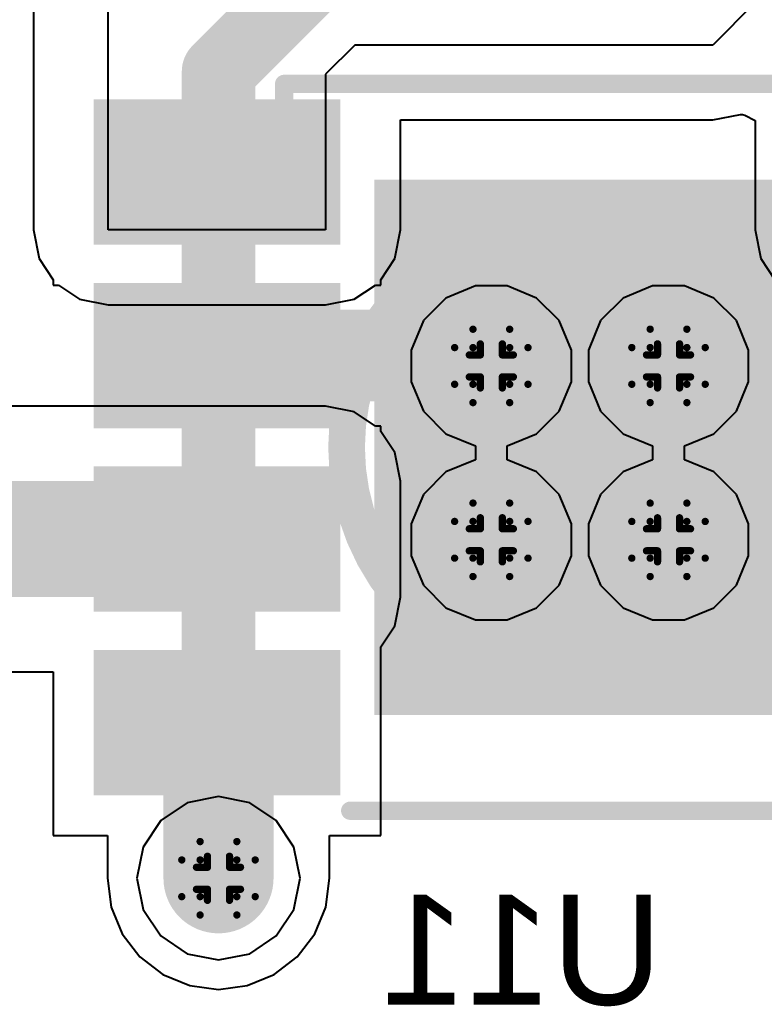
# Model space of a CAD drawing. Header units: inches. Extents: x 0 to 198, y 0 to 199.
# Drawn here: x 0.7118 to 0.9147, y 3.3071 to 3.5759 of the extents above; entities that cross this region are included whole.
import ezdxf

# ---------------------------------------------------------------- set-up
doc = ezdxf.new("R2010")
doc.units = ezdxf.units.IN
doc.header["$MEASUREMENT"] = 0
for name, color, linetype in [('Bottom Layer', 5, 'Continuous'), ('Bottom Overlay', 54, 'Continuous'), ('Bottom Paste', 16, 'Continuous'), ('Bottom Solder', 6, 'Continuous'), ('Drill Drawing', 1, 'Continuous'), ('Layer 1', 16, 'Continuous'), ('Layer 2', 76, 'Continuous'), ('Top Layer', 1, 'Continuous'), ('Top Overlay', 2, 'Continuous'), ('Via Holes', 16, 'Continuous')]:
    doc.layers.add(name, color=color, linetype=linetype)
doc.styles.add('Arial', font='', dxfattribs={"height": 0.2})
doc.styles.get('Arial').set_extended_font_data('Arial')

# ---------------------------------------------------------------- blocks, each defined once
blk = doc.blocks.new('BH_18650_B1BA002_19')
at = {"layer": 'Top Overlay'}
for points in [[(-0.09448, 1.095, 0.01, 0.01, 1), (-0.22048, 1.095, 0.01, 0.01, 1)], [(-0.15998, 1.14, 0.005, 0.005, 1), (-0.15498, 1.14, 0.005, 0.005, 1)], [(-0.22298, 1.095, 0.005, 0.005, 1), (-0.21798, 1.095, 0.005, 0.005, 1)], [(-0.20498, 1.095, 0.005, 0.005, 1), (-0.19998, 1.095, 0.005, 0.005, 1)], [(-0.11498, 1.095, 0.005, 0.005, 1), (-0.10998, 1.095, 0.005, 0.005, 1)], [(-0.15998, 1.05, 0.005, 0.005, 1), (-0.15498, 1.05, 0.005, 0.005, 1)]]:
    blk.add_lwpolyline(points, format="xyseb", close=True, dxfattribs=at)
for points in [[(-0.15748, 1.05, 0.01, 0.01, 0), (-0.15748, 1.14, 0.01, 0.01, 0)], [(-0.20248, 1.095, 0.01, 0.01, 0), (-0.11248, 1.095, 0.01, 0.01, 0)]]:
    blk.add_lwpolyline(points, format="xyseb", dxfattribs=at)
blk = doc.blocks.new('8_SO_EP__B_44')
at = {"layer": 'Bottom Layer'}
for points in [[(-0.12795, 0.05921), (-0.12795, 0.09079), (-0.0687, 0.09079), (-0.0687, 0.05921)], [(0.0687, 0.05921), (0.0687, 0.09079), (0.12795, 0.09079), (0.12795, 0.05921)], [(-0.05144, -0.06894), (-0.05144, 0.06894), (0.05144, 0.06894), (0.05144, -0.06894)], [(-0.12795, 0.00921), (-0.12795, 0.04079), (-0.0687, 0.04079), (-0.0687, 0.00921)], [(0.0687, 0.00921), (0.0687, 0.04079), (0.12795, 0.04079), (0.12795, 0.00921)], [(-0.12795, -0.04079), (-0.12795, -0.00921), (-0.0687, -0.00921), (-0.0687, -0.04079)], [(0.0687, -0.04079), (0.0687, -0.00921), (0.12795, -0.00921), (0.12795, -0.04079)], [(-0.12795, -0.09079), (-0.12795, -0.05921), (-0.0687, -0.05921), (-0.0687, -0.09079)], [(0.0687, -0.09079), (0.0687, -0.05921), (0.12795, -0.05921), (0.12795, -0.09079)]]:
    blk.add_hatch(color=5, dxfattribs=at).paths.add_polyline_path(points)
at = {"layer": 'Bottom Paste'}
for points in [[(-0.12795, 0.05921), (-0.12795, 0.09079), (-0.0687, 0.09079), (-0.0687, 0.05921)], [(0.0687, 0.05921), (0.0687, 0.09079), (0.12795, 0.09079), (0.12795, 0.05921)], [(-0.05144, -0.06894), (-0.05144, 0.06894), (0.05144, 0.06894), (0.05144, -0.06894)], [(-0.12795, 0.00921), (-0.12795, 0.04079), (-0.0687, 0.04079), (-0.0687, 0.00921)], [(0.0687, 0.00921), (0.0687, 0.04079), (0.12795, 0.04079), (0.12795, 0.00921)], [(-0.12795, -0.04079), (-0.12795, -0.00921), (-0.0687, -0.00921), (-0.0687, -0.04079)], [(0.0687, -0.04079), (0.0687, -0.00921), (0.12795, -0.00921), (0.12795, -0.04079)], [(-0.12795, -0.09079), (-0.12795, -0.05921), (-0.0687, -0.05921), (-0.0687, -0.09079)], [(0.0687, -0.09079), (0.0687, -0.05921), (0.12795, -0.05921), (0.12795, -0.09079)]]:
    blk.add_hatch(color=16, dxfattribs=at).paths.add_polyline_path(points)
at = {"layer": 'Bottom Solder'}
for points in [[(-0.13195, 0.05521), (-0.13195, 0.09479), (-0.0647, 0.09479), (-0.0647, 0.05521)], [(0.0647, 0.05521), (0.0647, 0.09479), (0.13195, 0.09479), (0.13195, 0.05521)], [(-0.05544, -0.07294), (-0.05544, 0.07294), (0.05544, 0.07294), (0.05544, -0.07294)], [(-0.13195, 0.00521), (-0.13195, 0.04479), (-0.0647, 0.04479), (-0.0647, 0.00521)], [(0.0647, 0.00521), (0.0647, 0.04479), (0.13195, 0.04479), (0.13195, 0.00521)], [(-0.13195, -0.04479), (-0.13195, -0.00521), (-0.0647, -0.00521), (-0.0647, -0.04479)], [(0.0647, -0.04479), (0.0647, -0.00521), (0.13195, -0.00521), (0.13195, -0.04479)], [(-0.13195, -0.09479), (-0.13195, -0.05521), (-0.0647, -0.05521), (-0.0647, -0.09479)], [(0.0647, -0.09479), (0.0647, -0.05521), (0.13195, -0.05521), (0.13195, -0.09479)]]:
    blk.add_hatch(color=6, dxfattribs=at).paths.add_polyline_path(points)
at = {"layer": 'Bottom Overlay'}
for points in [[(0.062, 0.099, 0.005, 0.005, 0), (-0.063, 0.099, 0.005, 0.005, 0)], [(-0.134, -0.076, 0.005, 0.005, 0), (-0.139, -0.071, 0.005, 0.005, 0)], [(-0.139, -0.071, 0.005, 0.005, 0), (-0.139, -0.081, 0.005, 0.005, 0)], [(-0.134, -0.076, 0.005, 0.005, 0), (-0.139, -0.081, 0.005, 0.005, 0)], [(-0.075, -0.095, 0.005, 0.005, 0), (-0.075, -0.099, 0.005, 0.005, 0)], [(0.08, -0.095, 0.005, 0.005, 0), (0.08, -0.099, 0.005, 0.005, 0)], [(0.08, -0.099, 0.005, 0.005, 0), (-0.075, -0.099, 0.005, 0.005, 0)]]:
    blk.add_lwpolyline(points, format="xyseb", dxfattribs=at)
for points in [[(-0.06425, 0.099, 0.0025, 0.0025, 1), (-0.06175, 0.099, 0.0025, 0.0025, 1)], [(0.06075, 0.099, 0.0025, 0.0025, 1), (0.06325, 0.099, 0.0025, 0.0025, 1)], [(-0.14025, -0.071, 0.0025, 0.0025, 1), (-0.13775, -0.071, 0.0025, 0.0025, 1)], [(-0.14025, -0.071, 0.0025, 0.0025, 1), (-0.13775, -0.071, 0.0025, 0.0025, 1)], [(-0.13525, -0.076, 0.0025, 0.0025, 1), (-0.13275, -0.076, 0.0025, 0.0025, 1)], [(-0.13525, -0.076, 0.0025, 0.0025, 1), (-0.13275, -0.076, 0.0025, 0.0025, 1)], [(-0.14025, -0.081, 0.0025, 0.0025, 1), (-0.13775, -0.081, 0.0025, 0.0025, 1)], [(-0.14025, -0.081, 0.0025, 0.0025, 1), (-0.13775, -0.081, 0.0025, 0.0025, 1)], [(-0.07625, -0.095, 0.0025, 0.0025, 1), (-0.07375, -0.095, 0.0025, 0.0025, 1)], [(0.07875, -0.095, 0.0025, 0.0025, 1), (0.08125, -0.095, 0.0025, 0.0025, 1)], [(-0.07625, -0.099, 0.0025, 0.0025, 1), (-0.07375, -0.099, 0.0025, 0.0025, 1)], [(-0.07625, -0.099, 0.0025, 0.0025, 1), (-0.07375, -0.099, 0.0025, 0.0025, 1)], [(0.07875, -0.099, 0.0025, 0.0025, 1), (0.08125, -0.099, 0.0025, 0.0025, 1)], [(0.07875, -0.099, 0.0025, 0.0025, 1), (0.08125, -0.099, 0.0025, 0.0025, 1)]]:
    blk.add_lwpolyline(points, format="xyseb", close=True, dxfattribs=at)

msp = doc.modelspace()

# ---------------------------------------------------------------- hatches: boundary and pattern name
at = {"layer": 'Bottom Layer'}
h = msp.add_hatch(color=5, dxfattribs=at)
edge = h.paths.add_edge_path()
edge.add_arc((0.84034, 3.48158), 0.01181, 0, 360)
h = msp.add_hatch(color=5, dxfattribs=at)
edge = h.paths.add_edge_path()
edge.add_arc((0.88862, 3.48158), 0.01181, 0, 360)
msp.add_hatch(color=5, dxfattribs=at).paths.add_polyline_path([(0.6, 3.41862), (0.7952, 3.41862), (0.7952, 3.4502), (0.6, 3.4502)])
h = msp.add_hatch(color=5, dxfattribs=at)
edge = h.paths.add_edge_path()
edge.add_arc((0.84034, 3.43421), 0.01181, 0, 360)
h = msp.add_hatch(color=5, dxfattribs=at)
edge = h.paths.add_edge_path()
edge.add_arc((0.88862, 3.43421), 0.01181, 0, 360)
h = msp.add_hatch(color=5, dxfattribs=at)
edge = h.paths.add_edge_path()
edge.add_arc((0.766, 3.342), 0.01181, 0, 360)
at = {"layer": 'Layer 1'}
h = msp.add_hatch(color=16, dxfattribs=at)
edge = h.paths.add_edge_path()
edge.add_arc((0.84034, 3.48158), 0.01181, 0, 360)
h = msp.add_hatch(color=16, dxfattribs=at)
edge = h.paths.add_edge_path()
edge.add_arc((0.88862, 3.48158), 0.01181, 0, 360)
h = msp.add_hatch(color=16, dxfattribs=at)
edge = h.paths.add_edge_path()
edge.add_arc((0.84034, 3.43421), 0.01181, 0, 360)
h = msp.add_hatch(color=16, dxfattribs=at)
edge = h.paths.add_edge_path()
edge.add_arc((0.88862, 3.43421), 0.01181, 0, 360)
h = msp.add_hatch(color=16, dxfattribs=at)
edge = h.paths.add_edge_path()
edge.add_arc((0.766, 3.342), 0.01181, 0, 360)
at = {"layer": 'Layer 2'}
h = msp.add_hatch(color=76, dxfattribs=at)
edge = h.paths.add_edge_path()
edge.add_arc((0.84034, 3.48158), 0.01181, 0, 360)
h = msp.add_hatch(color=76, dxfattribs=at)
edge = h.paths.add_edge_path()
edge.add_arc((0.88862, 3.48158), 0.01181, 0, 360)
h = msp.add_hatch(color=76, dxfattribs=at)
edge = h.paths.add_edge_path()
edge.add_arc((0.84034, 3.43421), 0.01181, 0, 360)
h = msp.add_hatch(color=76, dxfattribs=at)
edge = h.paths.add_edge_path()
edge.add_arc((0.88862, 3.43421), 0.01181, 0, 360)
h = msp.add_hatch(color=76, dxfattribs=at)
edge = h.paths.add_edge_path()
edge.add_arc((0.766, 3.342), 0.01181, 0, 360)
at = {"layer": 'Top Layer'}
h = msp.add_hatch(color=1, dxfattribs=at)
edge = h.paths.add_edge_path()
edge.add_arc((0.84034, 3.48158), 0.01181, 0, 360)
h = msp.add_hatch(color=1, dxfattribs=at)
edge = h.paths.add_edge_path()
edge.add_arc((0.88862, 3.48158), 0.01181, 0, 360)
h = msp.add_hatch(color=1, dxfattribs=at)
edge = h.paths.add_edge_path()
edge.add_arc((0.84034, 3.43421), 0.01181, 0, 360)
h = msp.add_hatch(color=1, dxfattribs=at)
edge = h.paths.add_edge_path()
edge.add_arc((0.88862, 3.43421), 0.01181, 0, 360)
h = msp.add_hatch(color=1, dxfattribs=at)
edge = h.paths.add_edge_path()
edge.add_arc((0.766, 3.342), 0.01181, 0, 360)
at = {"layer": 'Via Holes'}
h = msp.add_hatch(color=7, dxfattribs=at)
edge = h.paths.add_edge_path()
edge.add_arc((0.84034, 3.48158), 0.00591, 0, 360)
h = msp.add_hatch(color=7, dxfattribs=at)
edge = h.paths.add_edge_path()
edge.add_arc((0.88862, 3.48158), 0.00591, 0, 360)
h = msp.add_hatch(color=7, dxfattribs=at)
edge = h.paths.add_edge_path()
edge.add_arc((0.84034, 3.43421), 0.00591, 0, 360)
h = msp.add_hatch(color=7, dxfattribs=at)
edge = h.paths.add_edge_path()
edge.add_arc((0.88862, 3.43421), 0.00591, 0, 360)
h = msp.add_hatch(color=7, dxfattribs=at)
edge = h.paths.add_edge_path()
edge.add_arc((0.766, 3.342), 0.00591, 0, 360)

# ---------------------------------------------------------------- linework, layer by layer
at = {"layer": 'Bottom Layer'}
for p, q in [((0.73594, 3.51862), (0.73594, 3.67901)), ((0.71555, 3.63837), (0.71555, 3.51862)), ((0.91216, 3.58047), (0.90069, 3.569)), ((0.80315, 3.569), (0.7952, 3.56105)), ((0.90069, 3.569), (0.80315, 3.569)), ((0.7952, 3.56105), (0.7952, 3.51862)), ((0.81559, 3.51862), (0.81559, 3.54861)), ((0.81559, 3.54861), (0.90069, 3.54861)), ((0.90069, 3.54861), (0.9082, 3.5501)), ((0.9082, 3.5501), (0.90879, 3.55007)), ((0.90879, 3.55007), (0.90942, 3.54989)), ((0.90942, 3.54989), (0.9122, 3.5484)), ((0.9122, 3.5484), (0.9122, 3.51862)), ((0.71555, 3.51862), (0.7171, 3.51082)), ((0.7952, 3.51862), (0.73594, 3.51862)), ((0.81404, 3.51082), (0.81559, 3.51862)), ((0.9122, 3.51862), (0.91376, 3.51082)), ((0.7171, 3.51082), (0.72094, 3.50507)), ((0.8102, 3.50507), (0.81404, 3.51082)), ((0.91376, 3.51082), (0.9176, 3.50507)), ((0.72094, 3.50507), (0.72094, 3.50362)), ((0.8102, 3.50362), (0.8102, 3.50507)), ((0.72094, 3.50362), (0.72239, 3.50362)), ((0.72239, 3.50362), (0.72814, 3.49978)), ((0.803, 3.49978), (0.80875, 3.50362)), ((0.80875, 3.50362), (0.8102, 3.50362)), ((0.72814, 3.49978), (0.73594, 3.49823)), ((0.7952, 3.49823), (0.803, 3.49978)), ((0.73594, 3.49823), (0.7952, 3.49823)), ((0.7952, 3.47059), (0.7075, 3.47059)), ((0.803, 3.46904), (0.7952, 3.47059)), ((0.80875, 3.4652), (0.803, 3.46904)), ((0.8102, 3.4652), (0.80875, 3.4652)), ((0.8102, 3.46375), (0.8102, 3.4652)), ((0.81404, 3.458), (0.8102, 3.46375)), ((0.81559, 3.4502), (0.81404, 3.458)), ((0.81559, 3.41862), (0.81559, 3.4502)), ((0.81404, 3.41082), (0.81559, 3.41862)), ((0.8102, 3.40507), (0.81404, 3.41082)), ((0.8102, 3.35362), (0.8102, 3.40507)), ((0.7075, 3.39823), (0.72094, 3.39823)), ((0.72094, 3.39823), (0.72094, 3.35362)), ((0.72094, 3.35362), (0.73574, 3.35362)), ((0.73574, 3.35362), (0.73574, 3.342)), ((0.79626, 3.342), (0.79626, 3.35362)), ((0.79626, 3.35362), (0.8102, 3.35362)), ((0.73574, 3.342), (0.73677, 3.33417)), ((0.79523, 3.33417), (0.79626, 3.342)), ((0.73677, 3.33417), (0.73979, 3.32687)), ((0.79221, 3.32687), (0.79523, 3.33417)), ((0.73979, 3.32687), (0.7446, 3.3206)), ((0.7874, 3.3206), (0.79221, 3.32687)), ((0.7446, 3.3206), (0.75087, 3.3158)), ((0.78113, 3.3158), (0.7874, 3.3206)), ((0.75087, 3.3158), (0.75817, 3.31277)), ((0.77383, 3.31277), (0.78113, 3.3158)), ((0.75817, 3.31277), (0.766, 3.31174)), ((0.766, 3.31174), (0.77383, 3.31277))]:
    msp.add_line(p, q, dxfattribs=at)
for points in [[(0.76557, 3.48441, 0.025, 0.025, 0), (0.8375, 3.48441, 0.025, 0.025, 0)], [(0.8375, 3.48441, 0.008, 0.008, 0), (0.84034, 3.48158, 0.008, 0.008, 0)], [(0.76597, 3.37777, 0.03, 0.03, 0), (0.766, 3.37774, 0.03, 0.03, 0)], [(0.766, 3.342, 0.03, 0.03, 0), (0.766, 3.37774, 0.03, 0.03, 0)], [(0.76557, 3.38441, 0.008, 0.008, 0), (0.76597, 3.38401, 0.008, 0.008, 0)], [(0.76597, 3.37777, 0.008, 0.008, 0), (0.76597, 3.38401, 0.008, 0.008, 0)]]:
    msp.add_lwpolyline(points, format="xyseb", dxfattribs=at)
for points in [[(0.75932, 3.48441, 0.0125, 0.0125, 1), (0.77182, 3.48441, 0.0125, 0.0125, 1)], [(0.83125, 3.48441, 0.0125, 0.0125, 1), (0.84375, 3.48441, 0.0125, 0.0125, 1)], [(0.8355, 3.48441, 0.004, 0.004, 1), (0.8395, 3.48441, 0.004, 0.004, 1)], [(0.83834, 3.48158, 0.004, 0.004, 1), (0.84234, 3.48158, 0.004, 0.004, 1)], [(0.75847, 3.37777, 0.015, 0.015, 1), (0.77347, 3.37777, 0.015, 0.015, 1)], [(0.7585, 3.37774, 0.015, 0.015, 1), (0.7735, 3.37774, 0.015, 0.015, 1)], [(0.7585, 3.37774, 0.015, 0.015, 1), (0.7735, 3.37774, 0.015, 0.015, 1)], [(0.76357, 3.38441, 0.004, 0.004, 1), (0.76757, 3.38441, 0.004, 0.004, 1)], [(0.76397, 3.38401, 0.004, 0.004, 1), (0.76797, 3.38401, 0.004, 0.004, 1)], [(0.76397, 3.38401, 0.004, 0.004, 1), (0.76797, 3.38401, 0.004, 0.004, 1)], [(0.76397, 3.37777, 0.004, 0.004, 1), (0.76797, 3.37777, 0.004, 0.004, 1)], [(0.7585, 3.342, 0.015, 0.015, 1), (0.7735, 3.342, 0.015, 0.015, 1)]]:
    msp.add_lwpolyline(points, format="xyseb", close=True, dxfattribs=at)
at = {"layer": 'Drill Drawing'}
for points in [[(0.83534, 3.48658, 0.002, 0.002, 0), (0.83534, 3.49158, 0.002, 0.002, 0)], [(0.83534, 3.49158, 0.002, 0.002, 0), (0.84534, 3.49158, 0.002, 0.002, 0)], [(0.84534, 3.48658, 0.002, 0.002, 0), (0.84534, 3.49158, 0.002, 0.002, 0)], [(0.88362, 3.48658, 0.002, 0.002, 0), (0.88362, 3.49158, 0.002, 0.002, 0)], [(0.88362, 3.49158, 0.002, 0.002, 0), (0.89362, 3.49158, 0.002, 0.002, 0)], [(0.89362, 3.48658, 0.002, 0.002, 0), (0.89362, 3.49158, 0.002, 0.002, 0)], [(0.83734, 3.48458, 0.002, 0.002, 0), (0.83734, 3.48758, 0.002, 0.002, 0)], [(0.83734, 3.48758, 0.002, 0.002, 0), (0.84334, 3.48758, 0.002, 0.002, 0)], [(0.84334, 3.48458, 0.002, 0.002, 0), (0.84334, 3.48758, 0.002, 0.002, 0)], [(0.88562, 3.48458, 0.002, 0.002, 0), (0.88562, 3.48758, 0.002, 0.002, 0)], [(0.88562, 3.48758, 0.002, 0.002, 0), (0.89162, 3.48758, 0.002, 0.002, 0)], [(0.89162, 3.48458, 0.002, 0.002, 0), (0.89162, 3.48758, 0.002, 0.002, 0)], [(0.83034, 3.47658, 0.002, 0.002, 0), (0.83034, 3.48658, 0.002, 0.002, 0)], [(0.83034, 3.48658, 0.002, 0.002, 0), (0.83534, 3.48658, 0.002, 0.002, 0)], [(0.84534, 3.48658, 0.002, 0.002, 0), (0.85034, 3.48658, 0.002, 0.002, 0)], [(0.85034, 3.47658, 0.002, 0.002, 0), (0.85034, 3.48658, 0.002, 0.002, 0)], [(0.87862, 3.47658, 0.002, 0.002, 0), (0.87862, 3.48658, 0.002, 0.002, 0)], [(0.87862, 3.48658, 0.002, 0.002, 0), (0.88362, 3.48658, 0.002, 0.002, 0)], [(0.89362, 3.48658, 0.002, 0.002, 0), (0.89862, 3.48658, 0.002, 0.002, 0)], [(0.89862, 3.47658, 0.002, 0.002, 0), (0.89862, 3.48658, 0.002, 0.002, 0)], [(0.83434, 3.47858, 0.002, 0.002, 0), (0.83434, 3.48458, 0.002, 0.002, 0)], [(0.83434, 3.48458, 0.002, 0.002, 0), (0.83734, 3.48458, 0.002, 0.002, 0)], [(0.84334, 3.48458, 0.002, 0.002, 0), (0.84634, 3.48458, 0.002, 0.002, 0)], [(0.84634, 3.47858, 0.002, 0.002, 0), (0.84634, 3.48458, 0.002, 0.002, 0)], [(0.88262, 3.47858, 0.002, 0.002, 0), (0.88262, 3.48458, 0.002, 0.002, 0)], [(0.88262, 3.48458, 0.002, 0.002, 0), (0.88562, 3.48458, 0.002, 0.002, 0)], [(0.89162, 3.48458, 0.002, 0.002, 0), (0.89462, 3.48458, 0.002, 0.002, 0)], [(0.89462, 3.47858, 0.002, 0.002, 0), (0.89462, 3.48458, 0.002, 0.002, 0)], [(0.83434, 3.47858, 0.002, 0.002, 0), (0.83734, 3.47858, 0.002, 0.002, 0)], [(0.83734, 3.47558, 0.002, 0.002, 0), (0.83734, 3.47858, 0.002, 0.002, 0)], [(0.84334, 3.47858, 0.002, 0.002, 0), (0.84634, 3.47858, 0.002, 0.002, 0)], [(0.84334, 3.47558, 0.002, 0.002, 0), (0.84334, 3.47858, 0.002, 0.002, 0)], [(0.88262, 3.47858, 0.002, 0.002, 0), (0.88562, 3.47858, 0.002, 0.002, 0)], [(0.88562, 3.47558, 0.002, 0.002, 0), (0.88562, 3.47858, 0.002, 0.002, 0)], [(0.89162, 3.47858, 0.002, 0.002, 0), (0.89462, 3.47858, 0.002, 0.002, 0)], [(0.89162, 3.47558, 0.002, 0.002, 0), (0.89162, 3.47858, 0.002, 0.002, 0)], [(0.83034, 3.47658, 0.002, 0.002, 0), (0.83534, 3.47658, 0.002, 0.002, 0)], [(0.83534, 3.47158, 0.002, 0.002, 0), (0.83534, 3.47658, 0.002, 0.002, 0)], [(0.83734, 3.47558, 0.002, 0.002, 0), (0.84334, 3.47558, 0.002, 0.002, 0)], [(0.84534, 3.47658, 0.002, 0.002, 0), (0.85034, 3.47658, 0.002, 0.002, 0)], [(0.84534, 3.47158, 0.002, 0.002, 0), (0.84534, 3.47658, 0.002, 0.002, 0)], [(0.87862, 3.47658, 0.002, 0.002, 0), (0.88362, 3.47658, 0.002, 0.002, 0)], [(0.88362, 3.47158, 0.002, 0.002, 0), (0.88362, 3.47658, 0.002, 0.002, 0)], [(0.88562, 3.47558, 0.002, 0.002, 0), (0.89162, 3.47558, 0.002, 0.002, 0)], [(0.89362, 3.47658, 0.002, 0.002, 0), (0.89862, 3.47658, 0.002, 0.002, 0)], [(0.89362, 3.47158, 0.002, 0.002, 0), (0.89362, 3.47658, 0.002, 0.002, 0)], [(0.83534, 3.47158, 0.002, 0.002, 0), (0.84534, 3.47158, 0.002, 0.002, 0)], [(0.88362, 3.47158, 0.002, 0.002, 0), (0.89362, 3.47158, 0.002, 0.002, 0)], [(0.83534, 3.43921, 0.002, 0.002, 0), (0.83534, 3.44421, 0.002, 0.002, 0)], [(0.83534, 3.44421, 0.002, 0.002, 0), (0.84534, 3.44421, 0.002, 0.002, 0)], [(0.84534, 3.43921, 0.002, 0.002, 0), (0.84534, 3.44421, 0.002, 0.002, 0)], [(0.88362, 3.43921, 0.002, 0.002, 0), (0.88362, 3.44421, 0.002, 0.002, 0)], [(0.88362, 3.44421, 0.002, 0.002, 0), (0.89362, 3.44421, 0.002, 0.002, 0)], [(0.89362, 3.43921, 0.002, 0.002, 0), (0.89362, 3.44421, 0.002, 0.002, 0)], [(0.83034, 3.42921, 0.002, 0.002, 0), (0.83034, 3.43921, 0.002, 0.002, 0)], [(0.83034, 3.43921, 0.002, 0.002, 0), (0.83534, 3.43921, 0.002, 0.002, 0)], [(0.83734, 3.43721, 0.002, 0.002, 0), (0.83734, 3.44021, 0.002, 0.002, 0)], [(0.83734, 3.44021, 0.002, 0.002, 0), (0.84334, 3.44021, 0.002, 0.002, 0)], [(0.84334, 3.43721, 0.002, 0.002, 0), (0.84334, 3.44021, 0.002, 0.002, 0)], [(0.84534, 3.43921, 0.002, 0.002, 0), (0.85034, 3.43921, 0.002, 0.002, 0)], [(0.85034, 3.42921, 0.002, 0.002, 0), (0.85034, 3.43921, 0.002, 0.002, 0)], [(0.87862, 3.42921, 0.002, 0.002, 0), (0.87862, 3.43921, 0.002, 0.002, 0)], [(0.87862, 3.43921, 0.002, 0.002, 0), (0.88362, 3.43921, 0.002, 0.002, 0)], [(0.88562, 3.43721, 0.002, 0.002, 0), (0.88562, 3.44021, 0.002, 0.002, 0)], [(0.88562, 3.44021, 0.002, 0.002, 0), (0.89162, 3.44021, 0.002, 0.002, 0)], [(0.89162, 3.43721, 0.002, 0.002, 0), (0.89162, 3.44021, 0.002, 0.002, 0)], [(0.89362, 3.43921, 0.002, 0.002, 0), (0.89862, 3.43921, 0.002, 0.002, 0)], [(0.89862, 3.42921, 0.002, 0.002, 0), (0.89862, 3.43921, 0.002, 0.002, 0)], [(0.83434, 3.43121, 0.002, 0.002, 0), (0.83434, 3.43721, 0.002, 0.002, 0)], [(0.83434, 3.43721, 0.002, 0.002, 0), (0.83734, 3.43721, 0.002, 0.002, 0)], [(0.84334, 3.43721, 0.002, 0.002, 0), (0.84634, 3.43721, 0.002, 0.002, 0)], [(0.84634, 3.43121, 0.002, 0.002, 0), (0.84634, 3.43721, 0.002, 0.002, 0)], [(0.88262, 3.43121, 0.002, 0.002, 0), (0.88262, 3.43721, 0.002, 0.002, 0)], [(0.88262, 3.43721, 0.002, 0.002, 0), (0.88562, 3.43721, 0.002, 0.002, 0)], [(0.89162, 3.43721, 0.002, 0.002, 0), (0.89462, 3.43721, 0.002, 0.002, 0)], [(0.89462, 3.43121, 0.002, 0.002, 0), (0.89462, 3.43721, 0.002, 0.002, 0)], [(0.83434, 3.43121, 0.002, 0.002, 0), (0.83734, 3.43121, 0.002, 0.002, 0)], [(0.83734, 3.42821, 0.002, 0.002, 0), (0.83734, 3.43121, 0.002, 0.002, 0)], [(0.84334, 3.43121, 0.002, 0.002, 0), (0.84634, 3.43121, 0.002, 0.002, 0)], [(0.84334, 3.42821, 0.002, 0.002, 0), (0.84334, 3.43121, 0.002, 0.002, 0)], [(0.88262, 3.43121, 0.002, 0.002, 0), (0.88562, 3.43121, 0.002, 0.002, 0)], [(0.88562, 3.42821, 0.002, 0.002, 0), (0.88562, 3.43121, 0.002, 0.002, 0)], [(0.89162, 3.43121, 0.002, 0.002, 0), (0.89462, 3.43121, 0.002, 0.002, 0)], [(0.89162, 3.42821, 0.002, 0.002, 0), (0.89162, 3.43121, 0.002, 0.002, 0)], [(0.83034, 3.42921, 0.002, 0.002, 0), (0.83534, 3.42921, 0.002, 0.002, 0)], [(0.83534, 3.42421, 0.002, 0.002, 0), (0.83534, 3.42921, 0.002, 0.002, 0)], [(0.84534, 3.42921, 0.002, 0.002, 0), (0.85034, 3.42921, 0.002, 0.002, 0)], [(0.84534, 3.42421, 0.002, 0.002, 0), (0.84534, 3.42921, 0.002, 0.002, 0)], [(0.87862, 3.42921, 0.002, 0.002, 0), (0.88362, 3.42921, 0.002, 0.002, 0)], [(0.88362, 3.42421, 0.002, 0.002, 0), (0.88362, 3.42921, 0.002, 0.002, 0)], [(0.89362, 3.42921, 0.002, 0.002, 0), (0.89862, 3.42921, 0.002, 0.002, 0)], [(0.89362, 3.42421, 0.002, 0.002, 0), (0.89362, 3.42921, 0.002, 0.002, 0)], [(0.83734, 3.42821, 0.002, 0.002, 0), (0.84334, 3.42821, 0.002, 0.002, 0)], [(0.88562, 3.42821, 0.002, 0.002, 0), (0.89162, 3.42821, 0.002, 0.002, 0)], [(0.83534, 3.42421, 0.002, 0.002, 0), (0.84534, 3.42421, 0.002, 0.002, 0)], [(0.88362, 3.42421, 0.002, 0.002, 0), (0.89362, 3.42421, 0.002, 0.002, 0)], [(0.761, 3.347, 0.002, 0.002, 0), (0.761, 3.352, 0.002, 0.002, 0)], [(0.761, 3.352, 0.002, 0.002, 0), (0.771, 3.352, 0.002, 0.002, 0)], [(0.771, 3.347, 0.002, 0.002, 0), (0.771, 3.352, 0.002, 0.002, 0)], [(0.763, 3.345, 0.002, 0.002, 0), (0.763, 3.348, 0.002, 0.002, 0)], [(0.763, 3.348, 0.002, 0.002, 0), (0.769, 3.348, 0.002, 0.002, 0)], [(0.769, 3.345, 0.002, 0.002, 0), (0.769, 3.348, 0.002, 0.002, 0)], [(0.756, 3.337, 0.002, 0.002, 0), (0.756, 3.347, 0.002, 0.002, 0)], [(0.756, 3.347, 0.002, 0.002, 0), (0.761, 3.347, 0.002, 0.002, 0)], [(0.771, 3.347, 0.002, 0.002, 0), (0.776, 3.347, 0.002, 0.002, 0)], [(0.776, 3.337, 0.002, 0.002, 0), (0.776, 3.347, 0.002, 0.002, 0)], [(0.76, 3.339, 0.002, 0.002, 0), (0.76, 3.345, 0.002, 0.002, 0)], [(0.76, 3.345, 0.002, 0.002, 0), (0.763, 3.345, 0.002, 0.002, 0)], [(0.769, 3.345, 0.002, 0.002, 0), (0.772, 3.345, 0.002, 0.002, 0)], [(0.772, 3.339, 0.002, 0.002, 0), (0.772, 3.345, 0.002, 0.002, 0)], [(0.756, 3.337, 0.002, 0.002, 0), (0.761, 3.337, 0.002, 0.002, 0)], [(0.76, 3.339, 0.002, 0.002, 0), (0.763, 3.339, 0.002, 0.002, 0)], [(0.761, 3.332, 0.002, 0.002, 0), (0.761, 3.337, 0.002, 0.002, 0)], [(0.763, 3.336, 0.002, 0.002, 0), (0.763, 3.339, 0.002, 0.002, 0)], [(0.769, 3.339, 0.002, 0.002, 0), (0.772, 3.339, 0.002, 0.002, 0)], [(0.769, 3.336, 0.002, 0.002, 0), (0.769, 3.339, 0.002, 0.002, 0)], [(0.771, 3.337, 0.002, 0.002, 0), (0.776, 3.337, 0.002, 0.002, 0)], [(0.771, 3.332, 0.002, 0.002, 0), (0.771, 3.337, 0.002, 0.002, 0)], [(0.763, 3.336, 0.002, 0.002, 0), (0.769, 3.336, 0.002, 0.002, 0)], [(0.761, 3.332, 0.002, 0.002, 0), (0.771, 3.332, 0.002, 0.002, 0)]]:
    msp.add_lwpolyline(points, format="xyseb", dxfattribs=at)
for points in [[(0.83484, 3.49158, 0.001, 0.001, 1), (0.83584, 3.49158, 0.001, 0.001, 1)], [(0.83484, 3.49158, 0.001, 0.001, 1), (0.83584, 3.49158, 0.001, 0.001, 1)], [(0.84484, 3.49158, 0.001, 0.001, 1), (0.84584, 3.49158, 0.001, 0.001, 1)], [(0.84484, 3.49158, 0.001, 0.001, 1), (0.84584, 3.49158, 0.001, 0.001, 1)], [(0.88312, 3.49158, 0.001, 0.001, 1), (0.88412, 3.49158, 0.001, 0.001, 1)], [(0.88312, 3.49158, 0.001, 0.001, 1), (0.88412, 3.49158, 0.001, 0.001, 1)], [(0.89312, 3.49158, 0.001, 0.001, 1), (0.89412, 3.49158, 0.001, 0.001, 1)], [(0.89312, 3.49158, 0.001, 0.001, 1), (0.89412, 3.49158, 0.001, 0.001, 1)], [(0.83684, 3.48758, 0.001, 0.001, 1), (0.83784, 3.48758, 0.001, 0.001, 1)], [(0.83684, 3.48758, 0.001, 0.001, 1), (0.83784, 3.48758, 0.001, 0.001, 1)], [(0.84284, 3.48758, 0.001, 0.001, 1), (0.84384, 3.48758, 0.001, 0.001, 1)], [(0.84284, 3.48758, 0.001, 0.001, 1), (0.84384, 3.48758, 0.001, 0.001, 1)], [(0.88512, 3.48758, 0.001, 0.001, 1), (0.88612, 3.48758, 0.001, 0.001, 1)], [(0.88512, 3.48758, 0.001, 0.001, 1), (0.88612, 3.48758, 0.001, 0.001, 1)], [(0.89112, 3.48758, 0.001, 0.001, 1), (0.89212, 3.48758, 0.001, 0.001, 1)], [(0.89112, 3.48758, 0.001, 0.001, 1), (0.89212, 3.48758, 0.001, 0.001, 1)], [(0.82984, 3.48658, 0.001, 0.001, 1), (0.83084, 3.48658, 0.001, 0.001, 1)], [(0.82984, 3.48658, 0.001, 0.001, 1), (0.83084, 3.48658, 0.001, 0.001, 1)], [(0.83484, 3.48658, 0.001, 0.001, 1), (0.83584, 3.48658, 0.001, 0.001, 1)], [(0.83484, 3.48658, 0.001, 0.001, 1), (0.83584, 3.48658, 0.001, 0.001, 1)], [(0.84484, 3.48658, 0.001, 0.001, 1), (0.84584, 3.48658, 0.001, 0.001, 1)], [(0.84484, 3.48658, 0.001, 0.001, 1), (0.84584, 3.48658, 0.001, 0.001, 1)], [(0.84984, 3.48658, 0.001, 0.001, 1), (0.85084, 3.48658, 0.001, 0.001, 1)], [(0.84984, 3.48658, 0.001, 0.001, 1), (0.85084, 3.48658, 0.001, 0.001, 1)], [(0.87812, 3.48658, 0.001, 0.001, 1), (0.87912, 3.48658, 0.001, 0.001, 1)], [(0.87812, 3.48658, 0.001, 0.001, 1), (0.87912, 3.48658, 0.001, 0.001, 1)], [(0.88312, 3.48658, 0.001, 0.001, 1), (0.88412, 3.48658, 0.001, 0.001, 1)], [(0.88312, 3.48658, 0.001, 0.001, 1), (0.88412, 3.48658, 0.001, 0.001, 1)], [(0.89312, 3.48658, 0.001, 0.001, 1), (0.89412, 3.48658, 0.001, 0.001, 1)], [(0.89312, 3.48658, 0.001, 0.001, 1), (0.89412, 3.48658, 0.001, 0.001, 1)], [(0.89812, 3.48658, 0.001, 0.001, 1), (0.89912, 3.48658, 0.001, 0.001, 1)], [(0.89812, 3.48658, 0.001, 0.001, 1), (0.89912, 3.48658, 0.001, 0.001, 1)], [(0.83384, 3.48458, 0.001, 0.001, 1), (0.83484, 3.48458, 0.001, 0.001, 1)], [(0.83384, 3.48458, 0.001, 0.001, 1), (0.83484, 3.48458, 0.001, 0.001, 1)], [(0.83684, 3.48458, 0.001, 0.001, 1), (0.83784, 3.48458, 0.001, 0.001, 1)], [(0.83684, 3.48458, 0.001, 0.001, 1), (0.83784, 3.48458, 0.001, 0.001, 1)], [(0.84284, 3.48458, 0.001, 0.001, 1), (0.84384, 3.48458, 0.001, 0.001, 1)], [(0.84284, 3.48458, 0.001, 0.001, 1), (0.84384, 3.48458, 0.001, 0.001, 1)], [(0.84584, 3.48458, 0.001, 0.001, 1), (0.84684, 3.48458, 0.001, 0.001, 1)], [(0.84584, 3.48458, 0.001, 0.001, 1), (0.84684, 3.48458, 0.001, 0.001, 1)], [(0.88212, 3.48458, 0.001, 0.001, 1), (0.88312, 3.48458, 0.001, 0.001, 1)], [(0.88212, 3.48458, 0.001, 0.001, 1), (0.88312, 3.48458, 0.001, 0.001, 1)], [(0.88512, 3.48458, 0.001, 0.001, 1), (0.88612, 3.48458, 0.001, 0.001, 1)], [(0.88512, 3.48458, 0.001, 0.001, 1), (0.88612, 3.48458, 0.001, 0.001, 1)], [(0.89112, 3.48458, 0.001, 0.001, 1), (0.89212, 3.48458, 0.001, 0.001, 1)], [(0.89112, 3.48458, 0.001, 0.001, 1), (0.89212, 3.48458, 0.001, 0.001, 1)], [(0.89412, 3.48458, 0.001, 0.001, 1), (0.89512, 3.48458, 0.001, 0.001, 1)], [(0.89412, 3.48458, 0.001, 0.001, 1), (0.89512, 3.48458, 0.001, 0.001, 1)], [(0.83384, 3.47858, 0.001, 0.001, 1), (0.83484, 3.47858, 0.001, 0.001, 1)], [(0.83384, 3.47858, 0.001, 0.001, 1), (0.83484, 3.47858, 0.001, 0.001, 1)], [(0.83684, 3.47858, 0.001, 0.001, 1), (0.83784, 3.47858, 0.001, 0.001, 1)], [(0.83684, 3.47858, 0.001, 0.001, 1), (0.83784, 3.47858, 0.001, 0.001, 1)], [(0.84284, 3.47858, 0.001, 0.001, 1), (0.84384, 3.47858, 0.001, 0.001, 1)], [(0.84284, 3.47858, 0.001, 0.001, 1), (0.84384, 3.47858, 0.001, 0.001, 1)], [(0.84584, 3.47858, 0.001, 0.001, 1), (0.84684, 3.47858, 0.001, 0.001, 1)], [(0.84584, 3.47858, 0.001, 0.001, 1), (0.84684, 3.47858, 0.001, 0.001, 1)], [(0.88212, 3.47858, 0.001, 0.001, 1), (0.88312, 3.47858, 0.001, 0.001, 1)], [(0.88212, 3.47858, 0.001, 0.001, 1), (0.88312, 3.47858, 0.001, 0.001, 1)], [(0.88512, 3.47858, 0.001, 0.001, 1), (0.88612, 3.47858, 0.001, 0.001, 1)], [(0.88512, 3.47858, 0.001, 0.001, 1), (0.88612, 3.47858, 0.001, 0.001, 1)], [(0.89112, 3.47858, 0.001, 0.001, 1), (0.89212, 3.47858, 0.001, 0.001, 1)], [(0.89112, 3.47858, 0.001, 0.001, 1), (0.89212, 3.47858, 0.001, 0.001, 1)], [(0.89412, 3.47858, 0.001, 0.001, 1), (0.89512, 3.47858, 0.001, 0.001, 1)], [(0.89412, 3.47858, 0.001, 0.001, 1), (0.89512, 3.47858, 0.001, 0.001, 1)], [(0.82984, 3.47658, 0.001, 0.001, 1), (0.83084, 3.47658, 0.001, 0.001, 1)], [(0.82984, 3.47658, 0.001, 0.001, 1), (0.83084, 3.47658, 0.001, 0.001, 1)], [(0.83484, 3.47658, 0.001, 0.001, 1), (0.83584, 3.47658, 0.001, 0.001, 1)], [(0.83484, 3.47658, 0.001, 0.001, 1), (0.83584, 3.47658, 0.001, 0.001, 1)], [(0.83684, 3.47558, 0.001, 0.001, 1), (0.83784, 3.47558, 0.001, 0.001, 1)], [(0.83684, 3.47558, 0.001, 0.001, 1), (0.83784, 3.47558, 0.001, 0.001, 1)], [(0.84284, 3.47558, 0.001, 0.001, 1), (0.84384, 3.47558, 0.001, 0.001, 1)], [(0.84284, 3.47558, 0.001, 0.001, 1), (0.84384, 3.47558, 0.001, 0.001, 1)], [(0.84484, 3.47658, 0.001, 0.001, 1), (0.84584, 3.47658, 0.001, 0.001, 1)], [(0.84484, 3.47658, 0.001, 0.001, 1), (0.84584, 3.47658, 0.001, 0.001, 1)], [(0.84984, 3.47658, 0.001, 0.001, 1), (0.85084, 3.47658, 0.001, 0.001, 1)], [(0.84984, 3.47658, 0.001, 0.001, 1), (0.85084, 3.47658, 0.001, 0.001, 1)], [(0.87812, 3.47658, 0.001, 0.001, 1), (0.87912, 3.47658, 0.001, 0.001, 1)], [(0.87812, 3.47658, 0.001, 0.001, 1), (0.87912, 3.47658, 0.001, 0.001, 1)], [(0.88312, 3.47658, 0.001, 0.001, 1), (0.88412, 3.47658, 0.001, 0.001, 1)], [(0.88312, 3.47658, 0.001, 0.001, 1), (0.88412, 3.47658, 0.001, 0.001, 1)], [(0.88512, 3.47558, 0.001, 0.001, 1), (0.88612, 3.47558, 0.001, 0.001, 1)], [(0.88512, 3.47558, 0.001, 0.001, 1), (0.88612, 3.47558, 0.001, 0.001, 1)], [(0.89112, 3.47558, 0.001, 0.001, 1), (0.89212, 3.47558, 0.001, 0.001, 1)], [(0.89112, 3.47558, 0.001, 0.001, 1), (0.89212, 3.47558, 0.001, 0.001, 1)], [(0.89312, 3.47658, 0.001, 0.001, 1), (0.89412, 3.47658, 0.001, 0.001, 1)], [(0.89312, 3.47658, 0.001, 0.001, 1), (0.89412, 3.47658, 0.001, 0.001, 1)], [(0.89812, 3.47658, 0.001, 0.001, 1), (0.89912, 3.47658, 0.001, 0.001, 1)], [(0.89812, 3.47658, 0.001, 0.001, 1), (0.89912, 3.47658, 0.001, 0.001, 1)], [(0.83484, 3.47158, 0.001, 0.001, 1), (0.83584, 3.47158, 0.001, 0.001, 1)], [(0.83484, 3.47158, 0.001, 0.001, 1), (0.83584, 3.47158, 0.001, 0.001, 1)], [(0.84484, 3.47158, 0.001, 0.001, 1), (0.84584, 3.47158, 0.001, 0.001, 1)], [(0.84484, 3.47158, 0.001, 0.001, 1), (0.84584, 3.47158, 0.001, 0.001, 1)], [(0.88312, 3.47158, 0.001, 0.001, 1), (0.88412, 3.47158, 0.001, 0.001, 1)], [(0.88312, 3.47158, 0.001, 0.001, 1), (0.88412, 3.47158, 0.001, 0.001, 1)], [(0.89312, 3.47158, 0.001, 0.001, 1), (0.89412, 3.47158, 0.001, 0.001, 1)], [(0.89312, 3.47158, 0.001, 0.001, 1), (0.89412, 3.47158, 0.001, 0.001, 1)], [(0.83484, 3.44421, 0.001, 0.001, 1), (0.83584, 3.44421, 0.001, 0.001, 1)], [(0.83484, 3.44421, 0.001, 0.001, 1), (0.83584, 3.44421, 0.001, 0.001, 1)], [(0.84484, 3.44421, 0.001, 0.001, 1), (0.84584, 3.44421, 0.001, 0.001, 1)], [(0.84484, 3.44421, 0.001, 0.001, 1), (0.84584, 3.44421, 0.001, 0.001, 1)], [(0.88312, 3.44421, 0.001, 0.001, 1), (0.88412, 3.44421, 0.001, 0.001, 1)], [(0.88312, 3.44421, 0.001, 0.001, 1), (0.88412, 3.44421, 0.001, 0.001, 1)], [(0.89312, 3.44421, 0.001, 0.001, 1), (0.89412, 3.44421, 0.001, 0.001, 1)], [(0.89312, 3.44421, 0.001, 0.001, 1), (0.89412, 3.44421, 0.001, 0.001, 1)], [(0.82984, 3.43921, 0.001, 0.001, 1), (0.83084, 3.43921, 0.001, 0.001, 1)], [(0.82984, 3.43921, 0.001, 0.001, 1), (0.83084, 3.43921, 0.001, 0.001, 1)], [(0.83484, 3.43921, 0.001, 0.001, 1), (0.83584, 3.43921, 0.001, 0.001, 1)], [(0.83484, 3.43921, 0.001, 0.001, 1), (0.83584, 3.43921, 0.001, 0.001, 1)], [(0.83684, 3.44021, 0.001, 0.001, 1), (0.83784, 3.44021, 0.001, 0.001, 1)], [(0.83684, 3.44021, 0.001, 0.001, 1), (0.83784, 3.44021, 0.001, 0.001, 1)], [(0.84284, 3.44021, 0.001, 0.001, 1), (0.84384, 3.44021, 0.001, 0.001, 1)], [(0.84284, 3.44021, 0.001, 0.001, 1), (0.84384, 3.44021, 0.001, 0.001, 1)], [(0.84484, 3.43921, 0.001, 0.001, 1), (0.84584, 3.43921, 0.001, 0.001, 1)], [(0.84484, 3.43921, 0.001, 0.001, 1), (0.84584, 3.43921, 0.001, 0.001, 1)], [(0.84984, 3.43921, 0.001, 0.001, 1), (0.85084, 3.43921, 0.001, 0.001, 1)], [(0.84984, 3.43921, 0.001, 0.001, 1), (0.85084, 3.43921, 0.001, 0.001, 1)], [(0.87812, 3.43921, 0.001, 0.001, 1), (0.87912, 3.43921, 0.001, 0.001, 1)], [(0.87812, 3.43921, 0.001, 0.001, 1), (0.87912, 3.43921, 0.001, 0.001, 1)], [(0.88312, 3.43921, 0.001, 0.001, 1), (0.88412, 3.43921, 0.001, 0.001, 1)], [(0.88312, 3.43921, 0.001, 0.001, 1), (0.88412, 3.43921, 0.001, 0.001, 1)], [(0.88512, 3.44021, 0.001, 0.001, 1), (0.88612, 3.44021, 0.001, 0.001, 1)], [(0.88512, 3.44021, 0.001, 0.001, 1), (0.88612, 3.44021, 0.001, 0.001, 1)], [(0.89112, 3.44021, 0.001, 0.001, 1), (0.89212, 3.44021, 0.001, 0.001, 1)], [(0.89112, 3.44021, 0.001, 0.001, 1), (0.89212, 3.44021, 0.001, 0.001, 1)], [(0.89312, 3.43921, 0.001, 0.001, 1), (0.89412, 3.43921, 0.001, 0.001, 1)], [(0.89312, 3.43921, 0.001, 0.001, 1), (0.89412, 3.43921, 0.001, 0.001, 1)], [(0.89812, 3.43921, 0.001, 0.001, 1), (0.89912, 3.43921, 0.001, 0.001, 1)], [(0.89812, 3.43921, 0.001, 0.001, 1), (0.89912, 3.43921, 0.001, 0.001, 1)], [(0.83384, 3.43721, 0.001, 0.001, 1), (0.83484, 3.43721, 0.001, 0.001, 1)], [(0.83384, 3.43721, 0.001, 0.001, 1), (0.83484, 3.43721, 0.001, 0.001, 1)], [(0.83684, 3.43721, 0.001, 0.001, 1), (0.83784, 3.43721, 0.001, 0.001, 1)], [(0.83684, 3.43721, 0.001, 0.001, 1), (0.83784, 3.43721, 0.001, 0.001, 1)], [(0.84284, 3.43721, 0.001, 0.001, 1), (0.84384, 3.43721, 0.001, 0.001, 1)], [(0.84284, 3.43721, 0.001, 0.001, 1), (0.84384, 3.43721, 0.001, 0.001, 1)], [(0.84584, 3.43721, 0.001, 0.001, 1), (0.84684, 3.43721, 0.001, 0.001, 1)], [(0.84584, 3.43721, 0.001, 0.001, 1), (0.84684, 3.43721, 0.001, 0.001, 1)], [(0.88212, 3.43721, 0.001, 0.001, 1), (0.88312, 3.43721, 0.001, 0.001, 1)], [(0.88212, 3.43721, 0.001, 0.001, 1), (0.88312, 3.43721, 0.001, 0.001, 1)], [(0.88512, 3.43721, 0.001, 0.001, 1), (0.88612, 3.43721, 0.001, 0.001, 1)], [(0.88512, 3.43721, 0.001, 0.001, 1), (0.88612, 3.43721, 0.001, 0.001, 1)], [(0.89112, 3.43721, 0.001, 0.001, 1), (0.89212, 3.43721, 0.001, 0.001, 1)], [(0.89112, 3.43721, 0.001, 0.001, 1), (0.89212, 3.43721, 0.001, 0.001, 1)], [(0.89412, 3.43721, 0.001, 0.001, 1), (0.89512, 3.43721, 0.001, 0.001, 1)], [(0.89412, 3.43721, 0.001, 0.001, 1), (0.89512, 3.43721, 0.001, 0.001, 1)], [(0.83384, 3.43121, 0.001, 0.001, 1), (0.83484, 3.43121, 0.001, 0.001, 1)], [(0.83384, 3.43121, 0.001, 0.001, 1), (0.83484, 3.43121, 0.001, 0.001, 1)], [(0.83684, 3.43121, 0.001, 0.001, 1), (0.83784, 3.43121, 0.001, 0.001, 1)], [(0.83684, 3.43121, 0.001, 0.001, 1), (0.83784, 3.43121, 0.001, 0.001, 1)], [(0.84284, 3.43121, 0.001, 0.001, 1), (0.84384, 3.43121, 0.001, 0.001, 1)], [(0.84284, 3.43121, 0.001, 0.001, 1), (0.84384, 3.43121, 0.001, 0.001, 1)], [(0.84584, 3.43121, 0.001, 0.001, 1), (0.84684, 3.43121, 0.001, 0.001, 1)], [(0.84584, 3.43121, 0.001, 0.001, 1), (0.84684, 3.43121, 0.001, 0.001, 1)], [(0.88212, 3.43121, 0.001, 0.001, 1), (0.88312, 3.43121, 0.001, 0.001, 1)], [(0.88212, 3.43121, 0.001, 0.001, 1), (0.88312, 3.43121, 0.001, 0.001, 1)], [(0.88512, 3.43121, 0.001, 0.001, 1), (0.88612, 3.43121, 0.001, 0.001, 1)], [(0.88512, 3.43121, 0.001, 0.001, 1), (0.88612, 3.43121, 0.001, 0.001, 1)], [(0.89112, 3.43121, 0.001, 0.001, 1), (0.89212, 3.43121, 0.001, 0.001, 1)], [(0.89112, 3.43121, 0.001, 0.001, 1), (0.89212, 3.43121, 0.001, 0.001, 1)], [(0.89412, 3.43121, 0.001, 0.001, 1), (0.89512, 3.43121, 0.001, 0.001, 1)], [(0.89412, 3.43121, 0.001, 0.001, 1), (0.89512, 3.43121, 0.001, 0.001, 1)], [(0.82984, 3.42921, 0.001, 0.001, 1), (0.83084, 3.42921, 0.001, 0.001, 1)], [(0.82984, 3.42921, 0.001, 0.001, 1), (0.83084, 3.42921, 0.001, 0.001, 1)], [(0.83484, 3.42921, 0.001, 0.001, 1), (0.83584, 3.42921, 0.001, 0.001, 1)], [(0.83484, 3.42921, 0.001, 0.001, 1), (0.83584, 3.42921, 0.001, 0.001, 1)], [(0.84484, 3.42921, 0.001, 0.001, 1), (0.84584, 3.42921, 0.001, 0.001, 1)], [(0.84484, 3.42921, 0.001, 0.001, 1), (0.84584, 3.42921, 0.001, 0.001, 1)], [(0.84984, 3.42921, 0.001, 0.001, 1), (0.85084, 3.42921, 0.001, 0.001, 1)], [(0.84984, 3.42921, 0.001, 0.001, 1), (0.85084, 3.42921, 0.001, 0.001, 1)], [(0.87812, 3.42921, 0.001, 0.001, 1), (0.87912, 3.42921, 0.001, 0.001, 1)], [(0.87812, 3.42921, 0.001, 0.001, 1), (0.87912, 3.42921, 0.001, 0.001, 1)], [(0.88312, 3.42921, 0.001, 0.001, 1), (0.88412, 3.42921, 0.001, 0.001, 1)], [(0.88312, 3.42921, 0.001, 0.001, 1), (0.88412, 3.42921, 0.001, 0.001, 1)], [(0.89312, 3.42921, 0.001, 0.001, 1), (0.89412, 3.42921, 0.001, 0.001, 1)], [(0.89312, 3.42921, 0.001, 0.001, 1), (0.89412, 3.42921, 0.001, 0.001, 1)], [(0.89812, 3.42921, 0.001, 0.001, 1), (0.89912, 3.42921, 0.001, 0.001, 1)], [(0.89812, 3.42921, 0.001, 0.001, 1), (0.89912, 3.42921, 0.001, 0.001, 1)], [(0.83684, 3.42821, 0.001, 0.001, 1), (0.83784, 3.42821, 0.001, 0.001, 1)], [(0.83684, 3.42821, 0.001, 0.001, 1), (0.83784, 3.42821, 0.001, 0.001, 1)], [(0.84284, 3.42821, 0.001, 0.001, 1), (0.84384, 3.42821, 0.001, 0.001, 1)], [(0.84284, 3.42821, 0.001, 0.001, 1), (0.84384, 3.42821, 0.001, 0.001, 1)], [(0.88512, 3.42821, 0.001, 0.001, 1), (0.88612, 3.42821, 0.001, 0.001, 1)], [(0.88512, 3.42821, 0.001, 0.001, 1), (0.88612, 3.42821, 0.001, 0.001, 1)], [(0.89112, 3.42821, 0.001, 0.001, 1), (0.89212, 3.42821, 0.001, 0.001, 1)], [(0.89112, 3.42821, 0.001, 0.001, 1), (0.89212, 3.42821, 0.001, 0.001, 1)], [(0.83484, 3.42421, 0.001, 0.001, 1), (0.83584, 3.42421, 0.001, 0.001, 1)], [(0.83484, 3.42421, 0.001, 0.001, 1), (0.83584, 3.42421, 0.001, 0.001, 1)], [(0.84484, 3.42421, 0.001, 0.001, 1), (0.84584, 3.42421, 0.001, 0.001, 1)], [(0.84484, 3.42421, 0.001, 0.001, 1), (0.84584, 3.42421, 0.001, 0.001, 1)], [(0.88312, 3.42421, 0.001, 0.001, 1), (0.88412, 3.42421, 0.001, 0.001, 1)], [(0.88312, 3.42421, 0.001, 0.001, 1), (0.88412, 3.42421, 0.001, 0.001, 1)], [(0.89312, 3.42421, 0.001, 0.001, 1), (0.89412, 3.42421, 0.001, 0.001, 1)], [(0.89312, 3.42421, 0.001, 0.001, 1), (0.89412, 3.42421, 0.001, 0.001, 1)], [(0.7605, 3.352, 0.001, 0.001, 1), (0.7615, 3.352, 0.001, 0.001, 1)], [(0.7605, 3.352, 0.001, 0.001, 1), (0.7615, 3.352, 0.001, 0.001, 1)], [(0.7705, 3.352, 0.001, 0.001, 1), (0.7715, 3.352, 0.001, 0.001, 1)], [(0.7705, 3.352, 0.001, 0.001, 1), (0.7715, 3.352, 0.001, 0.001, 1)], [(0.7625, 3.348, 0.001, 0.001, 1), (0.7635, 3.348, 0.001, 0.001, 1)], [(0.7625, 3.348, 0.001, 0.001, 1), (0.7635, 3.348, 0.001, 0.001, 1)], [(0.7685, 3.348, 0.001, 0.001, 1), (0.7695, 3.348, 0.001, 0.001, 1)], [(0.7685, 3.348, 0.001, 0.001, 1), (0.7695, 3.348, 0.001, 0.001, 1)], [(0.7555, 3.347, 0.001, 0.001, 1), (0.7565, 3.347, 0.001, 0.001, 1)], [(0.7555, 3.347, 0.001, 0.001, 1), (0.7565, 3.347, 0.001, 0.001, 1)], [(0.7605, 3.347, 0.001, 0.001, 1), (0.7615, 3.347, 0.001, 0.001, 1)], [(0.7605, 3.347, 0.001, 0.001, 1), (0.7615, 3.347, 0.001, 0.001, 1)], [(0.7705, 3.347, 0.001, 0.001, 1), (0.7715, 3.347, 0.001, 0.001, 1)], [(0.7705, 3.347, 0.001, 0.001, 1), (0.7715, 3.347, 0.001, 0.001, 1)], [(0.7755, 3.347, 0.001, 0.001, 1), (0.7765, 3.347, 0.001, 0.001, 1)], [(0.7755, 3.347, 0.001, 0.001, 1), (0.7765, 3.347, 0.001, 0.001, 1)], [(0.7595, 3.345, 0.001, 0.001, 1), (0.7605, 3.345, 0.001, 0.001, 1)], [(0.7595, 3.345, 0.001, 0.001, 1), (0.7605, 3.345, 0.001, 0.001, 1)], [(0.7625, 3.345, 0.001, 0.001, 1), (0.7635, 3.345, 0.001, 0.001, 1)], [(0.7625, 3.345, 0.001, 0.001, 1), (0.7635, 3.345, 0.001, 0.001, 1)], [(0.7685, 3.345, 0.001, 0.001, 1), (0.7695, 3.345, 0.001, 0.001, 1)], [(0.7685, 3.345, 0.001, 0.001, 1), (0.7695, 3.345, 0.001, 0.001, 1)], [(0.7715, 3.345, 0.001, 0.001, 1), (0.7725, 3.345, 0.001, 0.001, 1)], [(0.7715, 3.345, 0.001, 0.001, 1), (0.7725, 3.345, 0.001, 0.001, 1)], [(0.7555, 3.337, 0.001, 0.001, 1), (0.7565, 3.337, 0.001, 0.001, 1)], [(0.7555, 3.337, 0.001, 0.001, 1), (0.7565, 3.337, 0.001, 0.001, 1)], [(0.7595, 3.339, 0.001, 0.001, 1), (0.7605, 3.339, 0.001, 0.001, 1)], [(0.7595, 3.339, 0.001, 0.001, 1), (0.7605, 3.339, 0.001, 0.001, 1)], [(0.7605, 3.337, 0.001, 0.001, 1), (0.7615, 3.337, 0.001, 0.001, 1)], [(0.7605, 3.337, 0.001, 0.001, 1), (0.7615, 3.337, 0.001, 0.001, 1)], [(0.7625, 3.339, 0.001, 0.001, 1), (0.7635, 3.339, 0.001, 0.001, 1)], [(0.7625, 3.339, 0.001, 0.001, 1), (0.7635, 3.339, 0.001, 0.001, 1)], [(0.7685, 3.339, 0.001, 0.001, 1), (0.7695, 3.339, 0.001, 0.001, 1)], [(0.7685, 3.339, 0.001, 0.001, 1), (0.7695, 3.339, 0.001, 0.001, 1)], [(0.7705, 3.337, 0.001, 0.001, 1), (0.7715, 3.337, 0.001, 0.001, 1)], [(0.7705, 3.337, 0.001, 0.001, 1), (0.7715, 3.337, 0.001, 0.001, 1)], [(0.7715, 3.339, 0.001, 0.001, 1), (0.7725, 3.339, 0.001, 0.001, 1)], [(0.7715, 3.339, 0.001, 0.001, 1), (0.7725, 3.339, 0.001, 0.001, 1)], [(0.7755, 3.337, 0.001, 0.001, 1), (0.7765, 3.337, 0.001, 0.001, 1)], [(0.7755, 3.337, 0.001, 0.001, 1), (0.7765, 3.337, 0.001, 0.001, 1)], [(0.7625, 3.336, 0.001, 0.001, 1), (0.7635, 3.336, 0.001, 0.001, 1)], [(0.7625, 3.336, 0.001, 0.001, 1), (0.7635, 3.336, 0.001, 0.001, 1)], [(0.7685, 3.336, 0.001, 0.001, 1), (0.7695, 3.336, 0.001, 0.001, 1)], [(0.7685, 3.336, 0.001, 0.001, 1), (0.7695, 3.336, 0.001, 0.001, 1)], [(0.7605, 3.332, 0.001, 0.001, 1), (0.7615, 3.332, 0.001, 0.001, 1)], [(0.7605, 3.332, 0.001, 0.001, 1), (0.7615, 3.332, 0.001, 0.001, 1)], [(0.7705, 3.332, 0.001, 0.001, 1), (0.7715, 3.332, 0.001, 0.001, 1)], [(0.7705, 3.332, 0.001, 0.001, 1), (0.7715, 3.332, 0.001, 0.001, 1)]]:
    msp.add_lwpolyline(points, format="xyseb", close=True, dxfattribs=at)
at = {"layer": 'Layer 1'}
for p, q in [((0.75749, 3.36255), (0.75028, 3.35772)), ((0.766, 3.36424), (0.75749, 3.36255)), ((0.77451, 3.36255), (0.766, 3.36424)), ((0.78172, 3.35772), (0.77451, 3.36255)), ((0.75028, 3.35772), (0.74545, 3.35051)), ((0.78655, 3.35051), (0.78172, 3.35772)), ((0.74545, 3.35051), (0.74376, 3.342)), ((0.78824, 3.342), (0.78655, 3.35051)), ((0.74376, 3.342), (0.74545, 3.33349)), ((0.78655, 3.33349), (0.78824, 3.342)), ((0.74545, 3.33349), (0.75028, 3.32628)), ((0.78172, 3.32628), (0.78655, 3.33349)), ((0.75028, 3.32628), (0.75749, 3.32145)), ((0.77451, 3.32145), (0.78172, 3.32628)), ((0.75749, 3.32145), (0.766, 3.31976)), ((0.766, 3.31976), (0.77451, 3.32145))]:
    msp.add_line(p, q, dxfattribs=at)
at = {"layer": 'Layer 2'}
for p, q in [((0.836, 3.50339), (0.82798, 3.50007)), ((0.84468, 3.50339), (0.836, 3.50339)), ((0.85269, 3.50007), (0.84468, 3.50339)), ((0.88428, 3.50339), (0.87627, 3.50007)), ((0.89296, 3.50339), (0.88428, 3.50339)), ((0.90097, 3.50007), (0.89296, 3.50339)), ((0.82798, 3.50007), (0.82185, 3.49393)), ((0.85883, 3.49393), (0.85269, 3.50007)), ((0.87627, 3.50007), (0.87013, 3.49393)), ((0.90711, 3.49393), (0.90097, 3.50007)), ((0.82185, 3.49393), (0.81853, 3.48591)), ((0.86215, 3.48591), (0.85883, 3.49393)), ((0.87013, 3.49393), (0.86681, 3.48591)), ((0.91043, 3.48591), (0.90711, 3.49393)), ((0.81853, 3.48591), (0.81853, 3.47724)), ((0.86215, 3.47724), (0.86215, 3.48591)), ((0.86681, 3.48591), (0.86681, 3.47724)), ((0.91043, 3.47724), (0.91043, 3.48591)), ((0.81853, 3.47724), (0.82185, 3.46922)), ((0.85883, 3.46922), (0.86215, 3.47724)), ((0.86681, 3.47724), (0.87013, 3.46922)), ((0.90711, 3.46922), (0.91043, 3.47724)), ((0.82185, 3.46922), (0.82798, 3.46309)), ((0.85269, 3.46309), (0.85883, 3.46922)), ((0.87013, 3.46922), (0.87627, 3.46309)), ((0.90097, 3.46309), (0.90711, 3.46922)), ((0.82798, 3.46309), (0.836, 3.45977)), ((0.84468, 3.45977), (0.85269, 3.46309)), ((0.87627, 3.46309), (0.88428, 3.45977)), ((0.89296, 3.45977), (0.90097, 3.46309)), ((0.836, 3.45977), (0.836, 3.45602)), ((0.84468, 3.45602), (0.84468, 3.45977)), ((0.88428, 3.45977), (0.88428, 3.45602)), ((0.89296, 3.45602), (0.89296, 3.45977)), ((0.836, 3.45602), (0.82798, 3.4527)), ((0.85269, 3.4527), (0.84468, 3.45602)), ((0.88428, 3.45602), (0.87627, 3.4527)), ((0.90097, 3.4527), (0.89296, 3.45602)), ((0.82798, 3.4527), (0.82185, 3.44656)), ((0.85883, 3.44656), (0.85269, 3.4527)), ((0.87627, 3.4527), (0.87013, 3.44656)), ((0.90711, 3.44656), (0.90097, 3.4527)), ((0.82185, 3.44656), (0.81853, 3.43855)), ((0.86215, 3.43855), (0.85883, 3.44656)), ((0.87013, 3.44656), (0.86681, 3.43855)), ((0.91043, 3.43855), (0.90711, 3.44656)), ((0.81853, 3.43855), (0.81853, 3.42987)), ((0.86215, 3.42987), (0.86215, 3.43855)), ((0.86681, 3.43855), (0.86681, 3.42987)), ((0.91043, 3.42987), (0.91043, 3.43855)), ((0.81853, 3.42987), (0.82185, 3.42185)), ((0.85883, 3.42185), (0.86215, 3.42987)), ((0.86681, 3.42987), (0.87013, 3.42185)), ((0.90711, 3.42185), (0.91043, 3.42987)), ((0.82185, 3.42185), (0.82798, 3.41572)), ((0.85269, 3.41572), (0.85883, 3.42185)), ((0.87013, 3.42185), (0.87627, 3.41572)), ((0.90097, 3.41572), (0.90711, 3.42185)), ((0.82798, 3.41572), (0.836, 3.4124)), ((0.84468, 3.4124), (0.85269, 3.41572)), ((0.87627, 3.41572), (0.88428, 3.4124)), ((0.89296, 3.4124), (0.90097, 3.41572)), ((0.836, 3.4124), (0.84468, 3.4124)), ((0.88428, 3.4124), (0.89296, 3.4124))]:
    msp.add_line(p, q, dxfattribs=at)
for points in [[(0.766, 3.56177, 0.02, 0.02, 0), (0.7952, 3.59096, 0.02, 0.02, 0)], [(0.766, 3.342, 0.02, 0.02, 0), (0.766, 3.56177, 0.02, 0.02, 0)]]:
    msp.add_lwpolyline(points, format="xyseb", dxfattribs=at)
for points in [[(0.761, 3.56177, 0.01, 0.01, 1), (0.771, 3.56177, 0.01, 0.01, 1)], [(0.761, 3.56177, 0.01, 0.01, 1), (0.771, 3.56177, 0.01, 0.01, 1)], [(0.761, 3.342, 0.01, 0.01, 1), (0.771, 3.342, 0.01, 0.01, 1)]]:
    msp.add_lwpolyline(points, format="xyseb", close=True, dxfattribs=at)
at = {"layer": 'Top Layer'}
for p, q in [((0.75749, 3.36255), (0.75028, 3.35772)), ((0.766, 3.36424), (0.75749, 3.36255)), ((0.77451, 3.36255), (0.766, 3.36424)), ((0.78172, 3.35772), (0.77451, 3.36255)), ((0.75028, 3.35772), (0.74545, 3.35051)), ((0.78655, 3.35051), (0.78172, 3.35772)), ((0.74545, 3.35051), (0.74376, 3.342)), ((0.78824, 3.342), (0.78655, 3.35051)), ((0.74376, 3.342), (0.74545, 3.33349)), ((0.78655, 3.33349), (0.78824, 3.342)), ((0.74545, 3.33349), (0.75028, 3.32628)), ((0.78172, 3.32628), (0.78655, 3.33349)), ((0.75028, 3.32628), (0.75749, 3.32145)), ((0.77451, 3.32145), (0.78172, 3.32628)), ((0.75749, 3.32145), (0.766, 3.31976)), ((0.766, 3.31976), (0.77451, 3.32145))]:
    msp.add_line(p, q, dxfattribs=at)

# ---------------------------------------------------------------- block references
msp.add_blockref('BH_18650_B1BA002_19', (1.02138, 2.36441))
at = {"rotation": 180}
msp.add_blockref('8_SO_EP__B_44', (0.8639, 3.45941), dxfattribs=at)

# ---------------------------------------------------------------- texts
at = {"layer": 'Bottom Overlay', "style": 'Arial', "text_generation_flag": 2}
msp.add_text('U11', height=0.03, dxfattribs=at).set_placement((0.88701, 3.30756))

doc.saveas('drawing.dxf')
